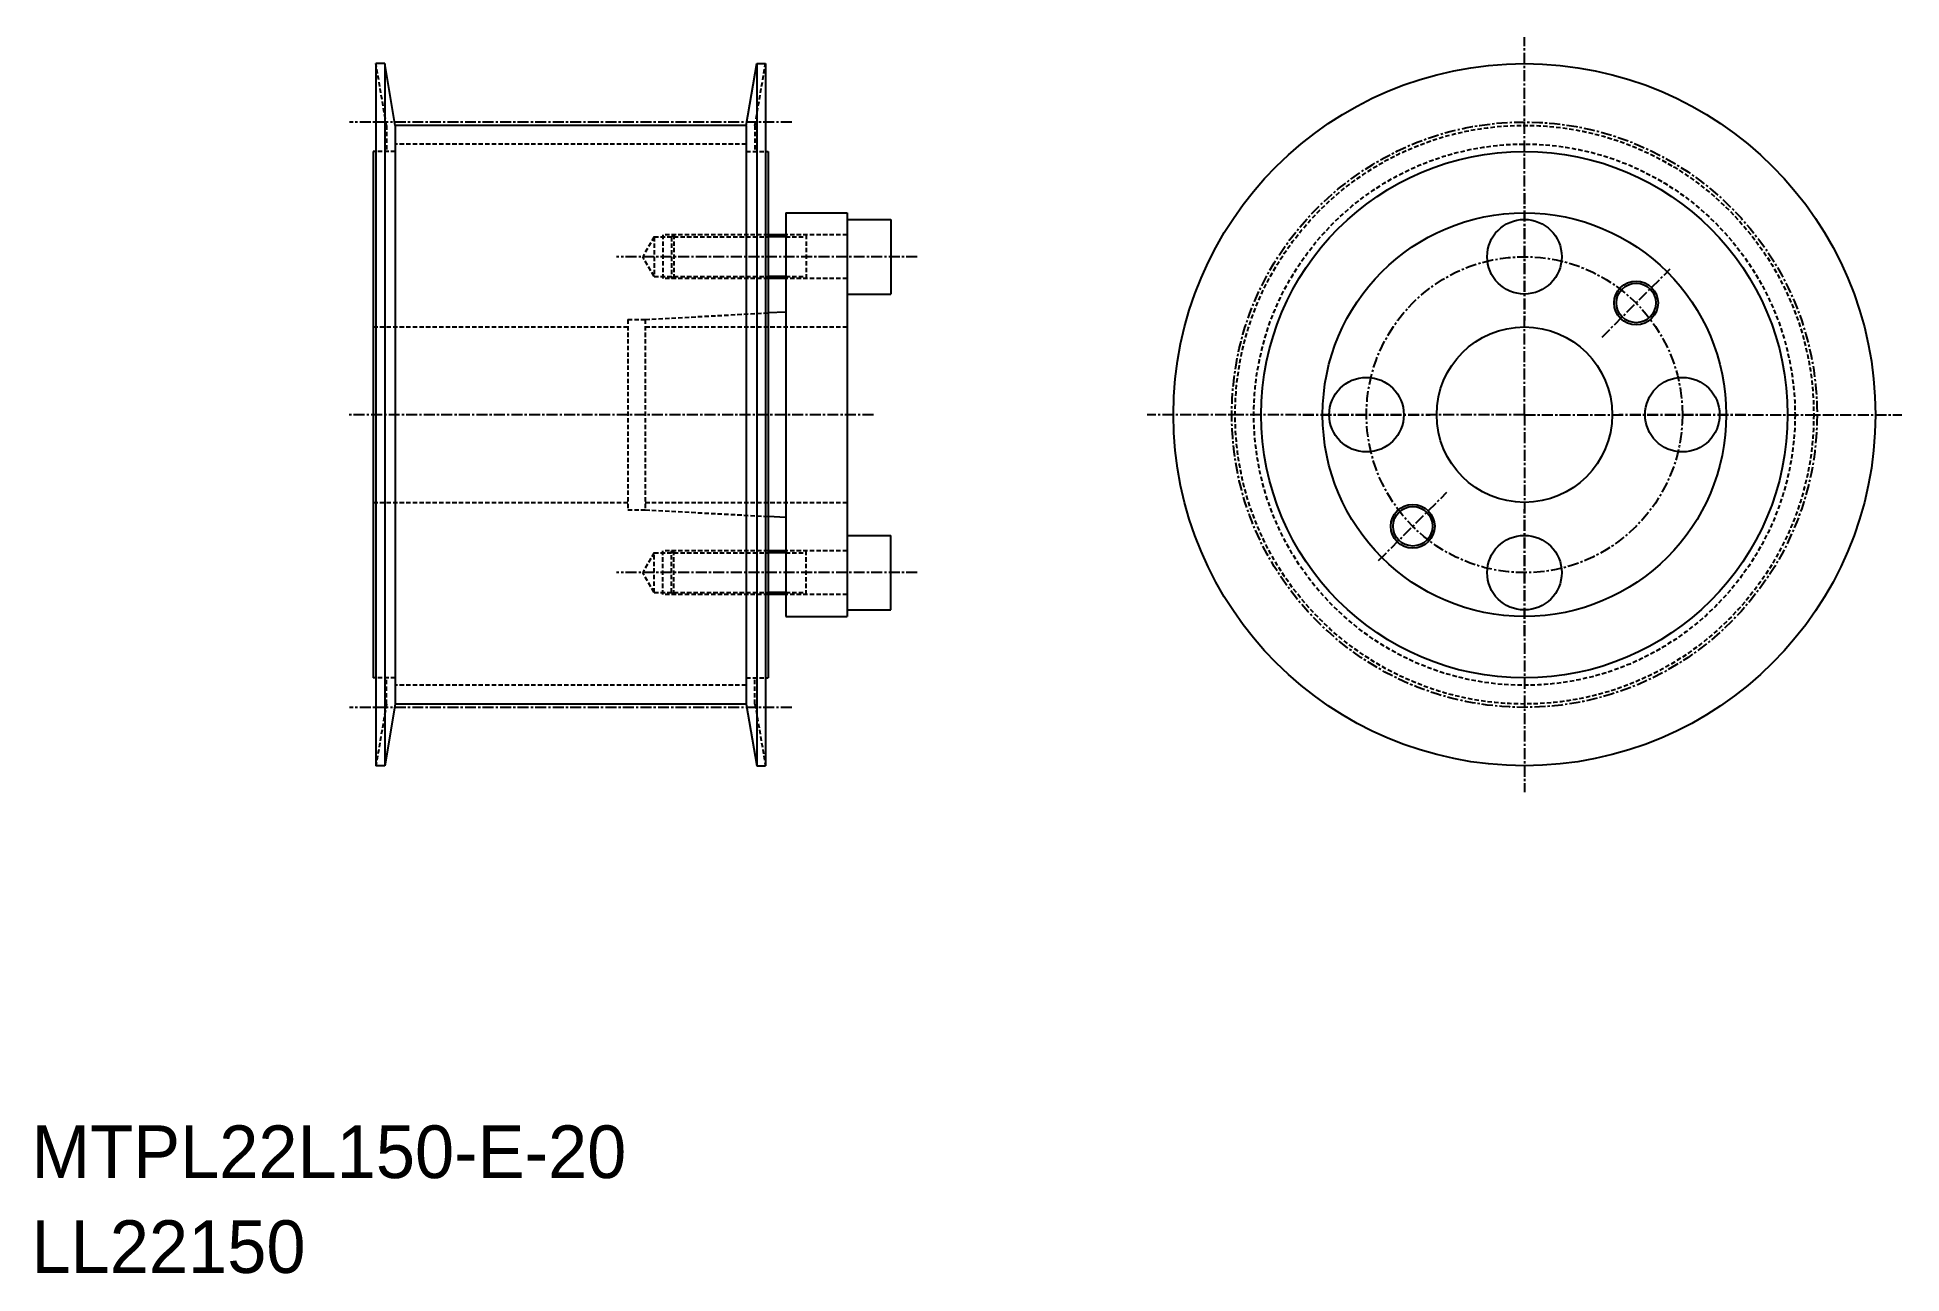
# Model space of a CAD drawing. Extents: x -285 to -73, y -61 to 80.
import ezdxf

# ---------------------------------------------------------------- set-up
doc = ezdxf.new("R2010")
doc.units = 0
doc.linetypes.add('CENTER', pattern=[2, 1.25, -0.25, 0.25, -0.25])
doc.linetypes.add('DASHED', pattern=[0.75, 0.5, -0.25])
doc.layers.get('0').update_dxf_attribs({"linetype": 'CONTINUOUS'})
doc.layers.add('CENTER', color=1, linetype='CENTER')

msp = doc.modelspace()

# ---------------------------------------------------------------- linework, layer by layer
for p, q in [((-245.73, 76.99), (-246.73, 76.99)), ((-246.73, 76.99), (-246.73, -3.01)), ((-245.73, 76.99), (-245.73, -3.01)), ((-244.53, 69.96), (-245.73, 76.99)), ((-204.53, 69.96), (-203.33, 76.99)), ((-203.33, 76.99), (-203.33, -3.01)), ((-203.33, 76.99), (-202.33, 76.99)), ((-202.33, 76.99), (-202.33, -3.01)), ((-204.53, 69.96), (-244.53, 69.96)), ((-244.53, 69.96), (-244.53, 4.02)), ((-204.53, 69.96), (-204.53, 4.02)), ((-247.03, 66.99), (-247.03, 6.99)), ((-246.73, 66.99), (-247.03, 66.99)), ((-202.33, 66.99), (-202.03, 66.99)), ((-202.03, 66.99), (-202.03, 6.99)), ((-246.73, 6.99), (-247.03, 6.99)), ((-202.33, 6.99), (-202.03, 6.99)), ((-244.53, 4.02), (-245.73, -3.01)), ((-204.53, 4.02), (-244.53, 4.02)), ((-204.53, 4.02), (-203.33, -3.01)), ((-245.73, -3.01), (-246.73, -3.01)), ((-203.33, -3.01), (-202.33, -3.01))]:
    msp.add_line(p, q)
at = {"color": 3, "linetype": 'DASHED'}
for p, q in [((-245.53, 69.96), (-246.73, 76.99)), ((-203.53, 69.96), (-202.33, 76.99)), ((-245.53, 69.96), (-245.53, 66.99)), ((-203.53, 69.96), (-203.53, 66.99)), ((-244.53, 66.99), (-246.73, 66.99)), ((-204.53, 67.83), (-244.53, 67.83)), ((-204.53, 66.99), (-202.33, 66.99)), ((-214.03, 57.49), (-214.03, 52.49)), ((-202.03, 57.49), (-214.03, 57.49)), ((-212.78, 57.49), (-213.03, 57.24)), ((-212.78, 57.49), (-212.78, 52.49)), ((-193.03, 57.49), (-200.03, 57.49)), ((-197.69, 57.49), (-197.69, 52.49)), ((-215.03, 57.24), (-216.33, 54.99)), ((-215.03, 57.24), (-215.03, 52.74)), ((-215.03, 57.24), (-202.03, 57.24)), ((-213.03, 57.24), (-213.03, 52.49)), ((-200.03, 57.24), (-197.69, 57.24)), ((-215.03, 52.74), (-216.33, 54.99)), ((-215.03, 52.74), (-202.03, 52.74)), ((-202.03, 52.49), (-214.03, 52.49)), ((-212.78, 52.49), (-213.03, 52.74)), ((-200.03, 52.74), (-197.69, 52.74)), ((-193.03, 52.49), (-200.03, 52.49)), ((-247.03, 46.99), (-218.03, 46.99)), ((-218.03, 47.84), (-218.03, 26.14)), ((-218.03, 47.84), (-216.03, 47.84)), ((-216.03, 47.84), (-202.03, 48.59)), ((-216.03, 47.84), (-216.03, 26.14)), ((-216.03, 46.99), (-193.03, 46.99)), ((-247.03, 26.99), (-218.03, 26.99)), ((-218.03, 26.14), (-216.03, 26.14)), ((-216.03, 26.99), (-193.03, 26.99)), ((-216.03, 26.14), (-202.03, 25.4)), ((-214.03, 16.49), (-214.03, 21.49)), ((-202.03, 21.49), (-214.03, 21.49)), ((-213.03, 16.74), (-213.03, 21.49)), ((-212.78, 21.49), (-213.03, 21.24)), ((-212.78, 16.49), (-212.78, 21.49)), ((-193.03, 21.49), (-200.03, 21.49)), ((-197.69, 16.49), (-197.69, 21.49)), ((-215.03, 21.24), (-216.33, 18.99)), ((-215.03, 16.74), (-215.03, 21.24)), ((-215.03, 21.24), (-202.03, 21.24)), ((-200.03, 21.24), (-197.69, 21.24)), ((-215.03, 16.74), (-216.33, 18.99)), ((-215.03, 16.74), (-202.03, 16.74)), ((-202.03, 16.49), (-214.03, 16.49)), ((-212.78, 16.49), (-213.03, 16.74)), ((-200.03, 16.74), (-197.69, 16.74)), ((-193.03, 16.49), (-200.03, 16.49)), ((-244.53, 6.99), (-246.73, 6.99)), ((-245.53, 4.02), (-245.53, 6.99)), ((-204.53, 6.99), (-202.33, 6.99)), ((-203.53, 4.02), (-203.53, 6.99)), ((-204.53, 6.15), (-244.53, 6.15)), ((-245.53, 4.02), (-246.73, -3.01)), ((-203.53, 4.02), (-202.33, -3.01))]:
    msp.add_line(p, q, dxfattribs=at)
at = {"color": 7, "linetype": 'CONTINUOUS'}
for p, q in [((-200.03, 59.99), (-200.03, 13.99)), ((-200.03, 59.99), (-193.03, 59.99)), ((-193.03, 59.99), (-193.03, 13.99)), ((-200.03, 57.49), (-202.03, 57.49)), ((-193.03, 59.24), (-188.03, 59.24)), ((-188.03, 59.24), (-188.03, 50.74)), ((-200.03, 52.49), (-202.03, 52.49)), ((-193.03, 50.74), (-188.03, 50.74)), ((-200.03, 48.69), (-202.03, 48.59)), ((-200.03, 25.29), (-202.03, 25.4)), ((-200.03, 21.49), (-202.03, 21.49)), ((-193.03, 23.24), (-188.03, 23.24)), ((-188.03, 14.74), (-188.03, 23.24)), ((-200.03, 16.49), (-202.03, 16.49)), ((-200.03, 13.99), (-193.03, 13.99)), ((-193.03, 14.74), (-188.03, 14.74))]:
    msp.add_line(p, q, dxfattribs=at)
at = {"color": 3, "linetype": 'CONTINUOUS'}
for p, q in [((-200.03, 57.24), (-202.03, 57.24)), ((-200.03, 52.74), (-202.03, 52.74)), ((-200.03, 21.24), (-202.03, 21.24)), ((-200.03, 16.74), (-202.03, 16.74))]:
    msp.add_line(p, q, dxfattribs=at)
for centre, radius in [((-115.83, 36.99), 40), ((-115.83, 36.99), 30), ((-115.83, 36.99), 23), ((-115.83, 36.99), 23), ((-115.83, 54.99), 4.25), ((-103.1, 49.72), 2.25), ((-133.83, 36.99), 4.25), ((-97.83, 36.99), 4.25), ((-128.56, 24.27), 2.25), ((-115.83, 18.99), 4.25)]:
    msp.add_circle(centre, radius)
at = {"color": 3, "linetype": 'DASHED'}
for radius in [32.97, 30.84]:
    msp.add_circle((-115.83, 36.99), radius, dxfattribs=at)
at = {"color": 3, "linetype": 'CONTINUOUS'}
for centre in [(-103.1, 49.72), (-128.56, 24.27)]:
    msp.add_circle(centre, 2.5, dxfattribs=at)
at = {"color": 7, "linetype": 'CONTINUOUS'}
msp.add_circle((-115.83, 36.99), 10, dxfattribs=at)
at = {"layer": 'CENTER', "color": 1, "linetype": 'CENTER'}
for p, q in [((-115.83, 36.99), (-115.83, 79.99)), ((-199.33, 70.34), (-249.73, 70.34)), ((-115.83, 62.24), (-115.83, 47.74)), ((-185.03, 54.99), (-219.33, 54.99)), ((-106.99, 45.83), (-99.21, 53.61)), ((-190.03, 36.99), (-250.03, 36.99)), ((-115.83, 36.99), (-158.83, 36.99)), ((-141.08, 36.99), (-126.58, 36.99)), ((-115.83, 36.99), (-115.83, -6.01)), ((-115.83, 36.99), (-72.83, 36.99)), ((-90.58, 36.99), (-105.08, 36.99)), ((-132.45, 20.38), (-124.67, 28.15)), ((-115.83, 11.74), (-115.83, 26.24)), ((-185.03, 18.99), (-219.33, 18.99)), ((-199.33, 3.64), (-249.73, 3.64))]:
    msp.add_line(p, q, dxfattribs=at)
for radius in [33.35, 18]:
    msp.add_circle((-115.83, 36.99), radius, dxfattribs=at)

# ---------------------------------------------------------------- texts
at = {"color": 7, "linetype": 'CONTINUOUS'}
for s, p in [('MTPL22L150-E-20', (-285.99, -50)), ('LL22150', (-285.99, -60.81))]:
    msp.add_text(s, height=6, dxfattribs=at).set_placement(p)

doc.saveas('drawing.dxf')
